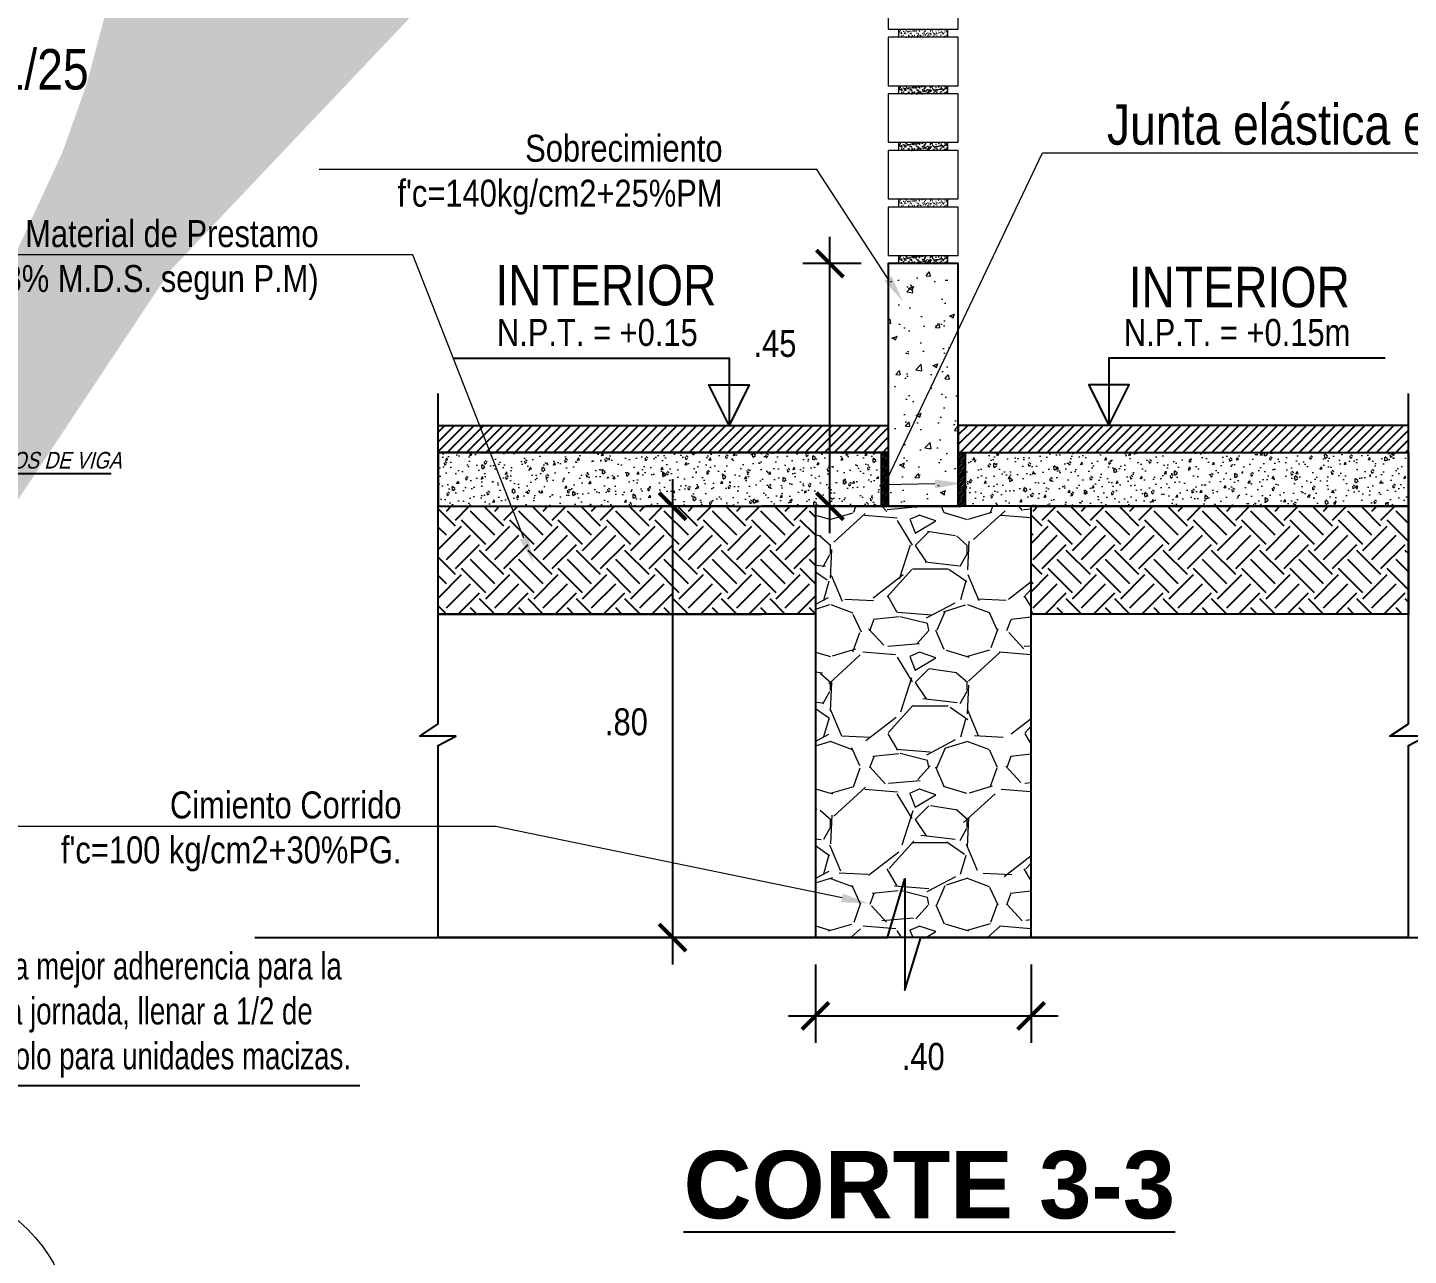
# Model space of a CAD drawing. Header units: millimetres. Extents: x -3570 to 5754, y -12788176 to 1214.
# Drawn here: x 3348.86 to 3353.98, y 1130 to 1134.55 of the extents above; entities that cross this region are included whole.
import ezdxf
from ezdxf import colors
from ezdxf.entities.mleader import LeaderData, LeaderLine
from ezdxf.math import Vec2, Vec3

# ---------------------------------------------------------------- set-up
doc = ezdxf.new("R2010")
doc.units = ezdxf.units.MM
doc.linetypes.add('DASHED2', pattern=[93.75, 62.5, -31.25])
for name, color, linetype in [('.0 Lapiz 01', 3, 'Continuous'), ('.D1 Corte', 1, 'Continuous'), ('.D1 cotas', 1, 'Continuous'), ('.D1 Texto', 7, 'Continuous'), ('.N1 Junta', 6, 'Continuous'), ('.N1 Otro detalle', 1, 'Continuous'), ('G_Acotación', 114, 'Continuous'), ('Tierra de chacr', 254, 'Continuous')]:
    doc.layers.add(name, color=color, linetype=linetype)
for name, color, linetype, lineweight in [('.N1 Cimiento Corrido', 253, 'Continuous', 25), ('CONCRETO', 152, 'Continuous', 20), ('CUADRO INTERIOR', 133, 'Continuous', 0), ('G_Texto', 122, 'Continuous', 20), ('INDICADORES', 101, 'DASHED2', 13), ('LADRILLO', 30, 'Continuous', 0), ('Texto', 7, 'Continuous', 5)]:
    doc.layers.add(name, color=color, linetype=linetype, lineweight=lineweight)
doc.styles.add('Anot 1.5mm', font='ARIALN.TTF', dxfattribs={"height": 0.0015})
doc.styles.add('Anot 2mm', font='ARIALN.TTF', dxfattribs={"height": 0.002})
doc.styles.add('Anot 3mm', font='ARIALN.TTF', dxfattribs={"height": 0.003})
doc.styles.add('Anot 5mm', font='arialbd.ttf', dxfattribs={"height": 0.005})
doc.styles.add('BQR DETALLES', font='swisscl.ttf')
doc.styles.add('Lenin_Narrow', font='ARIALN.TTF')
doc.styles.add('LETRAS', font='arial.ttf')
doc.styles.add('Titulo Detalles', font='swissb.ttf')
doc.dimstyles.new('Anot Alfredo', dxfattribs={"dimtxt": 0.002, "dimasz": 0.002, "dimexe": 0.002, "dimexo": 0.002, "dimgap": 0.002, "dimtad": 2, "dimtih": 1, "dimtoh": 1, "dimzin": 4, "dimdsep": 46, "dimtxsty": 'Anot 2mm', "dimblk": 'ARCHTICK', "dimcen": 0, "dimdle": 0.002, "dimclrd": 1, "dimclre": 1, "dimclrt": 7, "dimaunit": 1, "dimadec": 3, "dimazin": 0, "dimtfac": 1, "dimtix": 1, "dimtmove": 2, "dimatfit": 0, "dimldrblk": 'ARCHTICK', "dimfxl": 0.005, "dimtolj": 1, "dimtzin": 0, "dimlwd": -1, "dimlwe": -1, "dimarcsym": 0})
doc.dimstyles.new('INDICADORES', dxfattribs={"dimtxt": 0.08, "dimasz": 0.1, "dimexe": 0.25, "dimexo": 0.1, "dimgap": 0.05, "dimtad": 1, "dimzin": 4, "dimdsep": 46, "dimtxsty": 'LETRAS', "dimblk1": 'ARCHTICK', "dimblk2": 'ARCHTICK', "dimsah": 1, "dimcen": 0.02, "dimclrd": 8, "dimclre": 8, "dimclrt": 256, "dimadec": 0, "dimazin": 0, "dimtfac": 1, "dimtmove": 2, "dimatfit": 3, "dimfxl": 1, "dimtolj": 1, "dimtzin": 4, "dimarcsym": 0})
pattern_1 = [(94.99999999999984, (2204.33301973779, 1076.482042549025), (0.03481034677314444, 0.02920935161576394), [0.004733493423137091, -0.05206842765450801]), (40.00000000000002, (2204.33301973779, 1076.482042549025), (-0.0397609603952923, 0.02737642100318122), [0.003786794738509674, -0.04165488727661708]), (145.4514447, (2204.335920590818, 1076.484476653731), (-0.004950612338262945, 0.0565857711661488), [0.004022850402904549, -0.04425139115690164]), (91.18419999999978, (2204.324094176995, 1076.49096810982), (0.05501542940402183, 0.04024175405222917), [0.007100240134705636, -0.07810264148176199]), (141.63555761, (2204.328678787783, 1076.494321590598), (-0.001760863895851388, 0.08518468403403523), [0.006034278074221633, -0.06637714668299673]), (36.18415117000001, (2204.324094176995, 1076.49096810982), (-0.001760863891342418, 0.08518468403426104), [0.005680183925405539, -0.06248204657360296]), (66, (2204.330788347591, 1076.493199500019), (0.04460664784160184, 0.008670653997010617), [0.004733493423137077, -0.05206842765450789]), (11.00000000000003, (2204.330788347591, 1076.493199500019), (-0.02150321118279738, 0.04322044587901604), [0.003786794738509674, -0.04165474212360641]), (116.451445, (2204.334505568253, 1076.493922054508), (0.02310343643237335, 0.05189109998366227), [0.004022850402904549, -0.04425131487435671]), (82.50000000000001, (2204.33301973779, 1076.482042549025), (-0.01431365401413164, 0.01539898929308548), [0, -0.04114983615847166, 0, -0.04228587458002456, 0, -0.04181252523771085]), (52.49999999999999, (2204.33301973779, 1076.482042549025), (-0.005861512814703151, 0.02934194431276872), [0, -0.02410925983517826, 0, -0.04020313747384437, 0, -0.01593609452456155]), (12.5, (2204.323067737503, 1076.472090548738), (0.02482981010249647, 0.02281672928411943), [0, -0.01577831141045698, 0, -0.04922833160062576, 0, -0.06532220923929188]), (2.499999999999997, (2204.318604957106, 1076.46762776834), (0.02155886461571256, 0.03049373436086092), [0, -0.02051180483359407, 0, -0.03269266124246686, 0, -0.04638823554674351])]

# ---------------------------------------------------------------- blocks, each defined once
blk = doc.blocks.new('_ArchTick')
at = {"color": 0, "linetype": 'Continuous', "const_width": 0.15}
blk.add_lwpolyline([(-0.5, -0.5), (0.5, 0.5)], dxfattribs=at)
blk = doc.blocks.new('CORTE 3-3')
at = {"layer": '.D1 Texto', "insert": (221.1445647563301, 180.9073217135849), "char_height": 0.075, "width": 0.3887957025920873, "attachment_point": 1, "style": 'Anot 3mm'}
blk.add_mtext('ESC: 1/25', dxfattribs=at)
blk = doc.blocks.new('*D143')
at = {"layer": '.D1 cotas', "color": 1, "transparency": 16777216}
for p, q in [((2930.077524313018, 1726.437949617439), (2930.077524313018, 1725.53794961744)), ((2930.192508364229, 1726.387949617439), (2930.027524313018, 1726.387949617439)), ((2930.24250836423, 1725.58794961744), (2930.027524313018, 1725.58794961744))]:
    blk.add_line(p, q, dxfattribs=at)
at = {"layer": 'Defpoints', "color": 0, "lineweight": 15, "transparency": 16777216}
for p in [(2930.242508364229, 1726.387949617439, 6905.056200032297), (2930.077524313018, 1725.58794961744), (2930.29250836423, 1725.58794961744, 6905.056200032297)]:
    blk.add_point(p, dxfattribs=at)
at = {"layer": '.D1 cotas', "color": 1, "transparency": 16777216, "xscale": 0.05, "yscale": 0.05, "zscale": 0.05}
for p, rotation in [((2930.077524313018, 1726.387949617439), 90), ((2930.077524313018, 1725.58794961744), 270)]:
    blk.add_blockref('_ArchTick', p, dxfattribs=dict(at, rotation=rotation))
at = {"layer": '.D1 cotas', "color": 7, "transparency": 16777216, "insert": (2929.991763740031, 1725.987949617438), "char_height": 0.05, "attachment_point": 5, "style": 'Anot 2mm'}
blk.add_mtext('\\A1;.80', dxfattribs=at)
blk = doc.blocks.new('*D144')
at = {"layer": '.D1 cotas', "color": 1, "transparency": 16777216}
for p, q in [((2930.369287734104, 1726.337949617443), (2930.369287734104, 1726.887949617439)), ((2930.427508364223, 1726.837949617439), (2930.319287734103, 1726.837949617439)), ((2930.427508321269, 1726.387949617443), (2930.319287734103, 1726.387949617443))]:
    blk.add_line(p, q, dxfattribs=at)
at = {"layer": 'Defpoints', "color": 0, "lineweight": 15, "transparency": 16777216}
for p in [(2930.369287734104, 1726.837949617439), (2930.477508364223, 1726.837949617439, -6905.056200032297), (2930.477508321269, 1726.387949617443)]:
    blk.add_point(p, dxfattribs=at)
at = {"layer": '.D1 cotas', "color": 1, "transparency": 16777216, "xscale": 0.05, "yscale": 0.05, "zscale": 0.05}
for p, rotation in [((2930.369287734104, 1726.837949617439), 90), ((2930.369287734104, 1726.387949617443), 270)]:
    blk.add_blockref('_ArchTick', p, dxfattribs=dict(at, rotation=rotation))
at = {"layer": '.D1 cotas', "color": 7, "transparency": 16777216, "insert": (2930.267377775027, 1726.689689184406), "char_height": 0.05, "attachment_point": 5, "style": 'Anot 2mm'}
blk.add_mtext('\\A1;.45', dxfattribs=at)
blk = doc.blocks.new('*D145')
at = {"layer": '.D1 cotas', "color": 1, "linetype": 'ByBlock', "transparency": 16777216}
for p, q in [((2930.342508364229, 1725.537949617439), (2930.342508364229, 1725.392702959358)), ((2930.742508364228, 1725.537949617441), (2930.742508364228, 1725.392702959358)), ((2930.292508364229, 1725.442702959358), (2930.792508364228, 1725.442702959358))]:
    blk.add_line(p, q, dxfattribs=at)
at = {"layer": 'Defpoints', "color": 0, "linetype": 'ByBlock', "lineweight": 15, "transparency": 16777216}
for p in [(2930.342508364229, 1725.587949617439), (2930.742508364228, 1725.587949617441), (2930.742508364228, 1725.442702959358)]:
    blk.add_point(p, dxfattribs=at)
at = {"layer": '.D1 cotas', "color": 1, "linetype": 'ByBlock', "transparency": 16777216, "xscale": 0.05, "yscale": 0.05, "zscale": 0.05, "rotation": 180}
blk.add_blockref('_ArchTick', (2930.342508364229, 1725.442702959358), dxfattribs=at)
at = {"layer": '.D1 cotas', "color": 1, "linetype": 'ByBlock', "transparency": 16777216, "xscale": 0.05, "yscale": 0.05, "zscale": 0.05}
blk.add_blockref('_ArchTick', (2930.742508364228, 1725.442702959358), dxfattribs=at)
at = {"layer": '.D1 cotas', "color": 7, "linetype": 'ByBlock', "transparency": 16777216, "insert": (2930.542508364229, 1725.367174309972), "char_height": 0.05, "attachment_point": 5, "style": 'Anot 2mm'}
blk.add_mtext('\\A1;.40', dxfattribs=at)
blk = doc.blocks.new('ESPECIFICACIONES LADRILLO MORTERO')
at = {"layer": 'LADRILLO', "linetype": 'ByBlock', "true_color": 0x636466}
h = blk.add_hatch(dxfattribs=at)
h.set_pattern_fill('AR-SAND', color=251, scale=0.0005, style=0)
h.set_pattern_definition([(37.50000000000001, (14.46320308365648, 26.02035861448769), (-0.0008000156479920228, 0.02447066186646712), [0, -0.019304, 0, -0.02159, 0, -0.0206375]), (7.499999999999999, (14.46320308365648, 26.02035861448769), (0.02247616415690013, 0.03584125502841772), [0, -0.010414, 0, -0.017399, 0, -0.006667500000000001]), (327.5, (14.44758208365648, 26.02035861448769), (0.0395496185120729, 7.185923392728811e-05), [0, -0.00635, 0, -0.02286, 0, -0.029845]), (317.5, (14.44758208365648, 26.02035861448769), (0.03817782262361486, 0.01114646616286082), [0, -0.003175, 0, -0.014986, 0, -0.017145])])
edge = h.paths.add_edge_path()
edge.add_line((2235.214902775086, 881.0325145592275), (2235.214902775086, 881.0700145607176))
edge.add_line((2235.214902775086, 881.0700145607176), (2234.911793883614, 880.8950145599725))
edge.add_line((2234.911793883614, 880.8950145599725), (2234.311793883986, 880.8950145599725))
edge.add_line((2234.311793883986, 880.8950145599725), (2234.311793883986, 881.1200145596))
edge.add_line((2234.311793883986, 881.1200145596), (2234.593043881226, 881.1200145596))
edge.add_line((2234.593043881226, 881.1200145596), (2234.896152774993, 881.2950145603451))
edge.add_line((2234.896152774993, 881.2950145603451), (2234.896152774993, 881.3325145599725))
edge.add_line((2234.896152774993, 881.3325145599725), (2234.593043883521, 881.1575145592275))
edge.add_line((2234.593043883521, 881.1575145592275), (2233.993043883893, 881.1575145592275))
edge.add_line((2233.993043883893, 881.1575145592275), (2233.993043883893, 881.2700145590412))
edge.add_line((2233.993043883893, 881.2700145590412), (2233.955543884266, 881.2700145590412))
edge.add_line((2233.955543884266, 881.2700145590412), (2233.955543884266, 881.1575145592275))
edge.add_line((2233.955543884266, 881.1575145592275), (2233.355543883707, 881.1575145592275))
edge.add_line((2233.355543883707, 881.1575145592275), (2233.355543883707, 881.2700145590412))
edge.add_line((2233.355543883707, 881.2700145590412), (2233.31804388408, 881.2700145590412))
edge.add_line((2233.31804388408, 881.2700145590412), (2233.31804388408, 881.1575145592275))
edge.add_line((2233.31804388408, 881.1575145592275), (2232.945772226778, 881.1575145592275))
edge.add_ellipse((2234.400595603235, 881.0915068519595), major_axis=(-1.460002472999116, 0.01105810880575251), ratio=0.4666471646044899, start_angle=-4.629163609823189, end_angle=-1.467924369040724)
edge.add_line((2232.941204461039, 881.1200145596), (2232.999293884918, 881.1200145596))
edge.add_line((2232.999293884918, 881.1200145596), (2232.999293884918, 880.9085392642011))
edge.add_ellipse((2234.400595603235, 881.0915068519595), major_axis=(-1.460002472999116, 0.01105810880575251), ratio=0.4666471646044899, start_angle=16.5060193935029, end_angle=21.0141170650134)
edge.add_line((2233.035844378696, 880.8575145603451), (2233.31804388408, 880.8575145603451))
edge.add_line((2233.31804388408, 880.8575145603451), (2233.31804388408, 880.6407488166165))
edge.add_ellipse((2234.400595603235, 881.0915068519595), major_axis=(-1.460002472999116, 0.01105810880575251), ratio=0.4666471646044899, start_angle=42.34589734572589, end_angle=47.7023847782262)
edge.add_line((2233.414223801421, 880.5950145592275), (2233.636793883241, 880.5950145592275))
edge.add_line((2233.636793883241, 880.5950145592275), (2233.636793883241, 880.5153648021953))
edge.add_ellipse((2234.400595603235, 881.0915068519595), major_axis=(-1.460002472999116, 0.01105810880575251), ratio=0.4666471646044899, start_angle=58.65887400022239, end_angle=60.3702117482455)
edge.add_line((2233.674293882869, 880.5047568287954), (2233.674293882869, 880.5950145592275))
edge.add_line((2233.674293882869, 880.5950145592275), (2234.274293883428, 880.5950145592275))
edge.add_line((2234.274293883428, 880.5950145592275), (2234.274293883428, 880.4134685033785))
edge.add_ellipse((2234.400595603235, 881.0915068519595), major_axis=(-1.460002472999116, 0.01105810880575251), ratio=0.4666471646044899, start_angle=85.23979702110779, end_angle=86.71547418468974)
edge.add_line((2234.311793883055, 880.4119535684039), (2234.311793883055, 880.5950145592275))
edge.add_line((2234.311793883055, 880.5950145592275), (2234.911793883614, 880.5950145592275))
edge.add_line((2234.911793883614, 880.5950145592275), (2234.911793883614, 880.4502662281479))
edge.add_ellipse((2234.400595603235, 881.0915068519595), major_axis=(-1.460002472999116, 0.01105810880575251), ratio=0.4666471646044899, start_angle=110.6979573978781, end_angle=112.2773696071732)
edge.add_line((2234.949293883241, 880.4568618181332), (2234.949293883241, 880.5950145592275))
edge.add_line((2234.949293883241, 880.5950145592275), (2235.230543884638, 880.5950145592275))
edge.add_line((2235.230543884638, 880.5950145592275), (2235.533652775179, 880.7700145581099))
edge.add_line((2235.533652775179, 880.7700145581099), (2235.533652775179, 880.8075145596))
edge.add_line((2235.533652775179, 880.8075145596), (2235.230543883707, 880.632514558855))
edge.add_line((2235.230543883707, 880.632514558855), (2234.63054388408, 880.632514558855))
edge.add_line((2234.63054388408, 880.632514558855), (2234.63054388408, 880.8575145603451))
edge.add_line((2234.63054388408, 880.8575145603451), (2234.911793884545, 880.8575145603451))
edge.add_line((2234.911793884545, 880.8575145603451), (2235.214902775086, 881.0325145592275))
h.paths.add_polyline_path([(2233.6742938838, 880.8950145599725), (2233.6742938838, 881.1200145596), (2234.274293884359, 881.1200145596), (2234.274293884359, 880.8950145599725)], flags=16)
h.paths.add_polyline_path([(2234.593043883521, 880.8575145603451), (2234.593043883521, 880.632514558855), (2233.993043883893, 880.632514558855), (2233.993043883893, 880.8575145603451)], flags=16)
h.paths.add_polyline_path([(2233.955543883334, 880.8575145603451), (2233.955543883334, 880.632514558855), (2233.355543883707, 880.632514558855), (2233.355543883707, 880.8575145603451)], flags=16)
h.paths.add_polyline_path([(2233.636793884173, 880.8950145599725), (2233.036793884545, 880.8950145599725), (2233.036793884545, 881.1200145596), (2233.636793884173, 881.1200145596)], flags=16)
at = {"layer": 'CUADRO INTERIOR'}
blk.add_ellipse((2234.400595603235, 881.0915068519595), major_axis=(-1.460002472999116, 0.01105810880575251), ratio=0.4666471646044899, start_param=-1.570796326794897, end_param=4.71238898038469, dxfattribs=at)
at = {"layer": 'LADRILLO', "color": 30, "linetype": 'ByBlock', "true_color": 0xf26722}
for points in [[(2233.322819074896, 881.5575145596), (2233.62115277462, 881.5575145596), (2233.31804388408, 881.382514558855)], [(2233.355543883707, 881.382514558855), (2233.658652775179, 881.5575145596), (2234.258652774807, 881.5575145596), (2233.955543884266, 881.382514558855)], [(2233.993043883893, 881.382514558855), (2234.296152775365, 881.5575145596), (2234.896152774993, 881.5575145596), (2234.593043883521, 881.382514558855)], [(2234.593043883521, 881.1575145592275), (2234.896152774993, 881.3325145599725), (2234.896152774993, 881.5575145596), (2234.593043883521, 881.382514558855)], [(2233.072620929685, 881.382514558855), (2233.31804388408, 881.382514558855), (2233.31804388408, 881.1575145592275), (2232.945772226778, 881.1575145592275)], [(2234.593043884452, 881.1200145614627), (2234.896152774993, 881.2950145603451), (2234.896152774993, 881.3325145599725)], [(2235.214902775086, 881.2950145603451), (2234.896152774993, 881.2950145603451)], [(2234.911793883614, 881.1200145614627), (2235.214902775086, 881.2950145603451), (2235.214902775086, 881.0700145607176), (2234.911793883614, 880.8950145599725)], [(2232.941204461039, 881.1200145596), (2232.999293884918, 881.1200145596), (2232.999293884918, 880.9085392642011)], [(2234.911793884545, 880.8575145603451), (2235.214902775086, 881.0325145592275), (2235.214902775086, 881.070014558855)], [(2235.533652775179, 881.0325145592275), (2235.214902775086, 881.0325145592275)], [(2235.230543883707, 880.8575145603451), (2235.533652775179, 881.0325145592275), (2235.533652775179, 880.8075145596), (2235.230543883707, 880.632514558855)], [(2233.035844378696, 880.8575145603451), (2233.31804388408, 880.8575145603451), (2233.31804388408, 880.6407488166165)], [(2235.230543884638, 880.5950145592275), (2235.533652775179, 880.7700145581099), (2235.533652775179, 880.8075145577374)], [(2235.696525784376, 880.7700145581099), (2235.533652775179, 880.7700145581099)], [(2233.414223801421, 880.5950145592275), (2233.636793883241, 880.5950145592275), (2233.636793883241, 880.5153648021953)], [(2233.674293882869, 880.5047568287954), (2233.674293882869, 880.5950145592275), (2234.274293883428, 880.5950145592275), (2234.274293883428, 880.4134685033785)], [(2234.311793883055, 880.4119535684039), (2234.311793883055, 880.5950145592275), (2234.911793883614, 880.5950145592275), (2234.911793883614, 880.4502662281479)], [(2234.949293883241, 880.4568618181332), (2234.949293883241, 880.5950145592275), (2235.413977018724, 880.5950145592275)]]:
    blk.add_lwpolyline(points, dxfattribs=at)
for points in [[(2233.355543883707, 881.382514558855), (2233.955543884266, 881.382514558855), (2233.955543884266, 881.1575145592275), (2233.355543883707, 881.1575145592275)], [(2233.993043883893, 881.382514558855), (2234.593043883521, 881.382514558855), (2234.593043883521, 881.1575145592275), (2233.993043883893, 881.1575145592275)], [(2233.036793884545, 881.1200145596), (2233.636793884173, 881.1200145596), (2233.636793884173, 880.8950145599725), (2233.036793884545, 880.8950145599725)], [(2233.6742938838, 881.1200145596), (2234.274293884359, 881.1200145596), (2234.274293884359, 880.8950145599725), (2233.6742938838, 880.8950145599725)], [(2234.311793883986, 881.1200145596), (2234.911793884545, 881.1200145596), (2234.911793884545, 880.8950145599725), (2234.311793883986, 880.8950145599725)], [(2233.355543883707, 880.8575145603451), (2233.955543883334, 880.8575145603451), (2233.955543883334, 880.632514558855), (2233.355543883707, 880.632514558855)], [(2233.993043883893, 880.8575145603451), (2234.593043883521, 880.8575145603451), (2234.593043883521, 880.632514558855), (2233.993043883893, 880.632514558855)], [(2234.63054388408, 880.8575145603451), (2235.230543883707, 880.8575145603451), (2235.230543883707, 880.632514558855), (2234.63054388408, 880.632514558855)]]:
    blk.add_lwpolyline(points, close=True, dxfattribs=at)
at = {"layer": 'G_Texto', "insert": (2234.352861470553, 879.3928076178623), "char_height": 0.15, "attachment_point": 7, "style": 'Titulo Detalles'}
blk.add_mtext('\\pxqd;{\\LESPECIFICACIÓN\\P\\H0.066667x;\\P\\H15x;LADRILLO - MORTERO}\\P{\\H0.066667x;\\P\\H7.5x;ESCALA 1/20}', dxfattribs=at)
at = {"layer": 'Texto', "char_height": 0.1, "attachment_point": 7, "style": 'BQR DETALLES'}
for s, insert in [('Antes de empezar la segunda jornada\\Plimpiar y humedecer (verificar % de\\Pabsorción de las unidades de ladrillo)', (2232.054083445293, 881.9395856008413)), ('Para una mejor adherencia para la\\Psegunda jornada, llenar a 1/2 de\\Paltura, solo para unidades macizas.', (2235.307162679139, 881.9395856003943)), ('\\pxql;Mortero: c:a: 1:5\\PJuntas =1.5 cm.\\Pcomo máximo.', (2232.062190487396, 880.5873194657))]:
    blk.add_mtext(s, dxfattribs=dict(at, insert=insert))
at = {"layer": 'INDICADORES'}
for points in [[(2234.341120518745, 881.5321976450565), (2233.835610206473, 881.9095856008413), (2232.054083445293, 881.9095856008413)], [(2234.796989009414, 881.5321976450565), (2235.302499321686, 881.9095856008413), (2236.952499321639, 881.9095856008413)], [(2233.615808599323, 880.9347074214849), (2232.873301690244, 880.5573194657001), (2232.029284408679, 880.5573194657001)]]:
    blk.add_leader(points, dimstyle='INDICADORES', dxfattribs=at)
blk = doc.blocks.new('ERTYU')
at = {"layer": '.0 Lapiz 01'}
h = blk.add_hatch(dxfattribs=at)
h.set_pattern_fill('ANSI31', color=256, scale=0.003999999999996642, style=0)
h.set_pattern_definition([(45, (2664.247468971197, 1722.92129428553), (-0.008980256121061615, 0.008980256121061615), [])])
h.paths.add_polyline_path([(2930.477508364228, 1726.537949617951), (2930.477508364228, 1726.487949617951), (2930.164205078217, 1726.487949617954), (2929.642508364228, 1726.487949617954), (2929.642508364228, 1726.537949617954)])
h = blk.add_hatch(dxfattribs=at)
h.set_pattern_fill('ANSI31', color=256, scale=0.003999999999996642, style=0)
h.set_pattern_definition([(45, (2664.247468971196, 1722.921294285528), (-0.008980256121061615, 0.008980256121061615), [])])
h.paths.add_polyline_path([(2930.607508364226, 1726.537949617949), (2930.607508364226, 1726.487949617949), (2931.190811650233, 1726.487949617952), (2931.442508364229, 1726.487949617952), (2931.442508364229, 1726.537949617952)])
at = {"layer": '.N1 Junta'}
h = blk.add_hatch(dxfattribs=at)
h.set_pattern_fill('ANSI31', color=256, scale=0.001)
h.set_pattern_definition([(45, (2684.385736840817, 1724.019878104305), (-0.002245064030267288, 0.002245064030267288), [])])
h.paths.add_polyline_path([(2930.477508288029, 1726.487949617442), (2930.464808288029, 1726.487949617442), (2930.464808288024, 1726.387949617442), (2930.477508288024, 1726.387949617442)])
h = blk.add_hatch(dxfattribs=at)
h.set_pattern_fill('ANSI31', color=256, scale=0.001)
h.set_pattern_definition([(45, (2684.528436917021, 1724.019878104305), (-0.002245064030267288, 0.002245064030267288), [])])
h.paths.add_polyline_path([(2930.620208363998, 1726.487949617694), (2930.607508363998, 1726.487949617694), (2930.607508364229, 1726.387949617442), (2930.620208364228, 1726.387949617442)])
at = {"layer": 'CONCRETO', "ltscale": 0.05}
h = blk.add_hatch(dxfattribs=at)
h.set_pattern_fill('AR-SAND', color=256, scale=0.0001499999999998741, style=0)
h.set_pattern_definition([(37.50000000000001, (2602.149884177645, 1351.365615345679), (-0.0002400046943973985, 0.007341198559933936), [0, -0.005791199999995137, 0, -0.006476999999994562, 0, -0.006191249999994802]), (7.499999999999999, (2602.149884177645, 1351.365615345679), (0.006742849247064339, 0.01075237650851627), [0, -0.003124199999997377, 0, -0.005219699999995618, 0, -0.002000249999998321]), (327.5, (2602.145197877644, 1351.365615345679), (0.01186488555361194, 2.15577701781819e-05), [0, -0.001904999999998401, 0, -0.006857999999994242, 0, -0.008953499999992483]), (317.5, (2602.145197877644, 1351.365615345679), (0.01145334678707488, 0.003343939848855393), [0, -0.0009524999999992003, 0, -0.004495799999996225, 0, -0.005143499999995682])])
h.paths.add_polyline_path([(2930.587508363663, 1727.257949617438), (2930.587508363663, 1727.272949617437), (2930.49750836478, 1727.272949617437), (2930.49750836478, 1727.257949617438)])
h = blk.add_hatch(dxfattribs=at)
h.set_pattern_fill('AR-SAND', color=256, scale=0.0001499999999998741, style=0)
h.set_pattern_definition([(37.50000000000001, (2602.149884177645, 1351.260615345679), (-0.0002400046943973985, 0.007341198559933936), [0, -0.005791199999995137, 0, -0.006476999999994562, 0, -0.006191249999994802]), (7.499999999999999, (2602.149884177645, 1351.260615345679), (0.006742849247064339, 0.01075237650851627), [0, -0.003124199999997377, 0, -0.005219699999995618, 0, -0.002000249999998321]), (327.5, (2602.145197877644, 1351.260615345679), (0.01186488555361194, 2.15577701781819e-05), [0, -0.001904999999998401, 0, -0.006857999999994242, 0, -0.008953499999992483]), (317.5, (2602.145197877644, 1351.260615345679), (0.01145334678707488, 0.003343939848855393), [0, -0.0009524999999992003, 0, -0.004495799999996225, 0, -0.005143499999995682])])
h.paths.add_polyline_path([(2930.587508363663, 1727.152949617438), (2930.587508363663, 1727.167949617437), (2930.49750836478, 1727.167949617437), (2930.49750836478, 1727.152949617438)])
h = blk.add_hatch(dxfattribs=at)
h.set_pattern_fill('AR-SAND', color=256, scale=0.0001499999999998741, style=0)
h.set_pattern_definition([(37.50000000000001, (2602.149884177645, 1351.15561534568), (-0.0002400046943973985, 0.007341198559933936), [0, -0.005791199999995137, 0, -0.006476999999994562, 0, -0.006191249999994802]), (7.499999999999999, (2602.149884177645, 1351.15561534568), (0.006742849247064339, 0.01075237650851627), [0, -0.003124199999997377, 0, -0.005219699999995618, 0, -0.002000249999998321]), (327.5, (2602.145197877644, 1351.15561534568), (0.01186488555361194, 2.15577701781819e-05), [0, -0.001904999999998401, 0, -0.006857999999994242, 0, -0.008953499999992483]), (317.5, (2602.145197877644, 1351.15561534568), (0.01145334678707488, 0.003343939848855393), [0, -0.0009524999999992003, 0, -0.004495799999996225, 0, -0.005143499999995682])])
h.paths.add_polyline_path([(2930.587508363663, 1727.047949617438), (2930.587508363663, 1727.062949617438), (2930.49750836478, 1727.062949617438), (2930.49750836478, 1727.047949617438)])
h = blk.add_hatch(dxfattribs=at)
h.set_pattern_fill('AR-SAND', color=256, scale=0.0001499999999998741, style=0)
h.set_pattern_definition([(37.50000000000001, (2602.149884177645, 1351.050615345679), (-0.0002400046943973985, 0.007341198559933936), [0, -0.005791199999995137, 0, -0.006476999999994562, 0, -0.006191249999994802]), (7.499999999999999, (2602.149884177645, 1351.050615345679), (0.006742849247064339, 0.01075237650851627), [0, -0.003124199999997377, 0, -0.005219699999995618, 0, -0.002000249999998321]), (327.5, (2602.145197877644, 1351.050615345679), (0.01186488555361194, 2.15577701781819e-05), [0, -0.001904999999998401, 0, -0.006857999999994242, 0, -0.008953499999992483]), (317.5, (2602.145197877644, 1351.050615345679), (0.01145334678707488, 0.003343939848855393), [0, -0.0009524999999992003, 0, -0.004495799999996225, 0, -0.005143499999995682])])
h.paths.add_polyline_path([(2930.587508363663, 1726.942949617438), (2930.587508363663, 1726.957949617438), (2930.49750836478, 1726.957949617438), (2930.49750836478, 1726.942949617438)])
at = {"layer": 'CONCRETO'}
h = blk.add_hatch(dxfattribs=at)
h.set_pattern_fill('AR-CONC', color=256, scale=0.0005)
h.set_pattern_definition([(49.99999999999999, (2703.187830209707, 1522.840206462377), (0.09109233449800201, -0.007969542769451544), [0.009525, -0.104775]), (355, (2703.187830209707, 1522.840206462377), (-0.01762171071248467, 0.09552842261951758), [0.00762, -0.08382029208500001]), (100.4514447, (2703.195421213207, 1522.839542335627), (0.07347062354517664, 0.08755887595609756), [0.008095004399999998, -0.08904512229999997]), (46.18420000000001, (2703.187830209707, 1522.865606462377), (0.135539520446065, -0.02102116396636357), [0.0142875, -0.1571625]), (96.63555760999992, (2703.199125159706, 1522.863854712377), (0.1187020670257515, 0.1237130622988608), [0.01214251157, -0.13356780408]), (351.1841511700001, (2703.187830209707, 1522.865606462377), (0.1187020670324885, 0.1237130622927663), [0.011429983535, -0.12572986596]), (21, (2703.200530209707, 1522.859256462377), (0.07580719563456624, -0.05113259909354381), [0.009525, -0.104775]), (326.0000000000001, (2703.200530209707, 1522.859256462377), (0.03090101417382354, 0.09209398306115964), [0.00762, -0.08381999999999999]), (71.45144499999999, (2703.206847476006, 1522.854995412427), (0.1067082096393581, 0.04096138444295262), [0.008095004400000001, -0.0890449688]), (37.50000000000001, (2703.187830209707, 1522.840206462377), (0.001544301625295908, 0.04227751943657655), [0, -0.082804, 0, -0.08509, 0, -0.0841375]), (7.499999999999999, (2703.187830209707, 1522.840206462377), (0.03340983125515287, 0.05009028740905976), [0, -0.04851399999999999, 0, -0.080899, 0, -0.03206750000000001]), (327.5, (2703.159509209707, 1522.840206462377), (0.06779529758343569, -0.002864371996336722), [0, -0.03175, 0, -0.09906000000000001, 0, -0.131445]), (317.5, (2703.146809209707, 1522.840206462377), (0.07406459069300902, 0.01271324551666651), [0, -0.041275, 0, -0.065786, 0, -0.093345])])
h.paths.add_polyline_path([(2930.477508364225, 1726.837949617438), (2930.607508364227, 1726.837949617438), (2930.607508364231, 1726.387949617442), (2930.477508364229, 1726.387949617442)])
at = {"layer": 'CONCRETO', "ltscale": 0.05}
h = blk.add_hatch(dxfattribs=at)
h.set_pattern_fill('AR-SAND', color=256, scale=0.0001499999999998741, style=0)
h.set_pattern_definition([(37.50000000000001, (2602.149884177645, 1350.945615345679), (-0.0002400046943973985, 0.007341198559933936), [0, -0.005791199999995137, 0, -0.006476999999994562, 0, -0.006191249999994802]), (7.499999999999999, (2602.149884177645, 1350.945615345679), (0.006742849247064339, 0.01075237650851627), [0, -0.003124199999997377, 0, -0.005219699999995618, 0, -0.002000249999998321]), (327.5, (2602.145197877644, 1350.945615345679), (0.01186488555361194, 2.15577701781819e-05), [0, -0.001904999999998401, 0, -0.006857999999994242, 0, -0.008953499999992483]), (317.5, (2602.145197877644, 1350.945615345679), (0.01145334678707488, 0.003343939848855393), [0, -0.0009524999999992003, 0, -0.004495799999996225, 0, -0.005143499999995682])])
h.paths.add_polyline_path([(2930.587508363663, 1726.837949617438), (2930.587508363663, 1726.852949617438), (2930.49750836478, 1726.852949617438), (2930.49750836478, 1726.837949617438)])
at = {"layer": 'CONCRETO'}
h = blk.add_hatch(dxfattribs=at)
h.set_pattern_fill('AR-CONC', color=256, scale=0.0002484773450465666, angle=45)
h.set_pattern_definition(pattern_1)
h.paths.add_polyline_path([(2929.642508364228, 1726.48794961757), (2930.464808288023, 1726.487949617313), (2930.464808288023, 1726.387949617186), (2929.642508364228, 1726.387949617442)])
h = blk.add_hatch(dxfattribs=at)
h.set_pattern_fill('AR-CONC', color=256, scale=0.0002484773450465666, angle=45)
h.set_pattern_definition(pattern_1)
h.paths.add_polyline_path([(2931.442508364314, 1726.487949617313), (2930.620208364271, 1726.487949617569), (2930.620208364187, 1726.387949617698), (2931.44250836423, 1726.387949617442)])
h = blk.add_hatch(dxfattribs=at)
h.set_pattern_fill('GRAVEL', color=256, scale=0.01)
h.set_pattern_definition([(228.0127875, (2705.81418219317, 1522.719949493308), (-2.032000000159581, -2.285999999858178), [0.034172144, -3.3830483639565]), (184.969741, (2705.79132219317, 1522.694549493309), (3.04799999879405, 0.2540000144697924), [0.05864047199999962, -5.805404889352352]), (132.5104471, (2705.732902193171, 1522.689469493308), (2.540000001072749, -2.793999999024596), [0.04134815200000001, -4.093472279409999]), (267.273689, (2705.63384219317, 1522.625969493309), (0.2540000005319725, 5.079999999973313), [0.05340045199999963, -5.286643742573752]), (292.83365418, (2705.631302193171, 1522.572629493308), (-1.270000000106341, 3.047999999955546), [0.05236336999999963, -5.183980774534352]), (357.2736889999999, (2705.651622193171, 1522.524369493309), (-5.079999999973313, 0.2540000005319728), [0.05340045199999963, -5.286643742573752]), (37.69424047, (2705.704962193171, 1522.521829493308), (-3.30199999985359, -2.540000000190041), [0.07061936599999999, -6.991311531424701]), (72.25532837, (2705.760842193171, 1522.565009493308), (1.778000000477929, 5.587999999847885), [0.066671952, -6.6005256601905]), (121.42956562, (2705.781162193171, 1522.628509493308), (-2.032000000288312, 3.301999999822602), [0.0535813, -5.304554569871201]), (175.2363583, (2705.753222193171, 1522.674229493308), (2.793999999959953, -0.2540000004389256), [0.06117132799999963, -2.997393694999976]), (222.3974378, (2705.692262193171, 1522.679309493308), (-3.047999999902466, -2.794000000106399), [0.07910779200000001, -7.8316772512177]), (138.81407483, (2705.885302193171, 1522.623429493308), (-1.777999999893351, 1.524000000123918), [0.027000454, -2.6730565824344]), (171.4692344, (2705.86498219317, 1522.641209493308), (3.302000000088966, -0.5079999994237343), [0.051368198, -5.085463899704]), (225, (2705.81418219317, 1522.648829493309), (-3.552713678800501e-17, -0.2540000000000239), [0.035920934, -0.3232893108428]), (203.19859051, (2705.796402193171, 1522.679309493308), (1.270000000034609, 0.5079999999109334), [0.01934413199999981, -1.915062236889388]), (291.80140949, (2705.778622193171, 1522.671689493309), (-0.2540000000531496, 0.7619999999822872), [0.027356562, -1.340475299]), (30.96375653, (2705.788782193171, 1522.646289493308), (0.7620000000186383, 0.5079999999721125), [0.04443196599999963, -1.436629815290988]), (161.56505118, (2705.826882193171, 1522.669149493308), (0.5080000000132583, -0.2539999999733754), [0.032128714, -0.7710898116828]), (16.389540334, (2705.631302193171, 1522.671689493309), (2.540000000000015, 0.7620000000000243), [0.04500880000000001, -4.455882667253901]), (70.34617594, (2705.674482193171, 1522.684389493309), (-1.016000000092931, -2.793999999967041), [0.037759894, -3.73822156782]), (293.19859051, (2705.826882193171, 1522.719949493308), (-0.5079999999113263, 1.270000000035528), [0.03868800999999963, -1.895718358889388]), (343.6104596700001, (2705.842122193171, 1522.684389493309), (-2.540000000053229, 0.761999999822286), [0.04500879999999963, -4.455882667253952]), (339.44395478, (2705.631302193171, 1522.514209493308), (-1.269999999999986, 0.508000000000021), [0.04340351999999962, -2.126773431310577]), (294.7751406, (2705.671942193171, 1522.498969493308), (-1.270000001511693, 2.793999999312726), [0.036367212, -3.600359338072]), (66.80140949, (2705.829422193171, 1522.465949493308), (0.5079999999202298, 1.27000000003193), [0.03868801, -1.8957183588894]), (17.35402464, (2705.844662193171, 1522.501509493309), (-3.301999999934302, -1.016000000213246), [0.04257827400000001, -4.21523759802]), (69.44395478, (2705.704962193171, 1522.465949493308), (-0.508000000008846, -1.269999999996463), [0.02170176, -2.148475191310601]), (101.309932474, (2705.81418219317, 1522.465949493308), (-0.25400000000004, 1.016000000000037), [0.01295146, -1.2821994964526]), (165.963756532, (2705.811642193171, 1522.478649493309), (0.7619999999999513, -0.2539999999999865), [0.05236337000000001, -0.9949054589069001]), (186.00900596, (2705.760842193171, 1522.491349493308), (2.539999999986537, 0.2540000001329353), [0.04852669999999962, -4.804136486333652]), (303.69006753, (2705.788782193171, 1522.623429493308), (-0.2540000000352969, 0.5079999999823702), [0.036632388, -0.879177635968]), (353.15722659, (2705.80910219317, 1522.592949493309), (4.318000000026569, -0.5079999997739394), [0.063955676, -6.331600906503099]), (60.9453959, (2705.872602193171, 1522.585329493309), (-1.016000000027969, -1.777999999984025), [0.026150824, -2.588939231811]), (90, (2705.885302193171, 1522.608189493309), (-0.254, 0.254), [0.01524, -0.23876]), (120.25643716, (2705.755762193171, 1522.498969493308), (1.015999999875717, -1.77800000007098), [0.035286696, -3.49339407732]), (48.01278749999999, (2705.737982193171, 1522.529449493309), (2.032000000167534, 2.285999999851021), [0.068344288, -3.3488762199565]), (0, (2705.783702193171, 1522.580249493309), (0.254, 0.254), [0.06604, -0.18796]), (325.3048465, (2705.849742193171, 1522.580249493309), (2.540000000962153, -1.777999998625458), [0.040160956, -3.975931672414]), (254.0546040999999, (2705.88276219317, 1522.557389493309), (-0.2539999999822557, -1.016000000004475), [0.03698290799999999, -1.8121650038772]), (207.64597536, (2705.872602193171, 1522.521829493308), (-4.826000000177335, -2.539999999663075), [0.06021450999999962, -5.961246442293752]), (175.42607874, (2705.819262193171, 1522.493889493308), (-3.301999999999883, 0.2539999999999478), [0.063702946, -6.306584645624])])
h.paths.add_polyline_path([(2930.342508364226, 1726.387949617442), (2930.742508364227, 1726.387949617442), (2930.742508364229, 1725.58794961744), (2930.342508364228, 1725.58794961744)])
at = {"layer": 'Tierra de chacr'}
h = blk.add_hatch(dxfattribs=at)
h.set_pattern_fill('EARTH', color=256, scale=0.01, angle=45)
h.set_pattern_definition([(45, (2791.467208059727, 1683.864998558084), (0, 0.08980256121069154), [0.0635, -0.0635]), (45, (2791.4503700795, 1683.881836538311), (0, 0.08980256121069154), [0.0635, -0.0635]), (45, (2791.433532099273, 1683.898674518538), (0, 0.08980256121069154), [0.0635, -0.0635]), (135, (2791.433532099273, 1683.909899838689), (-0.08980256121069154, 0), [0.0635, -0.0635]), (135, (2791.4503700795, 1683.926737818916), (-0.08980256121069154, 0), [0.0635, -0.0635]), (135, (2791.467208059727, 1683.943575799143), (-0.08980256121069154, 0), [0.0635, -0.0635])])
h.paths.add_polyline_path([(2929.642508364228, 1726.387949617442), (2930.342508364227, 1726.387949617439), (2930.342508364227, 1726.187949617442), (2929.642508364228, 1726.187949617442)])
h = blk.add_hatch(dxfattribs=at)
h.set_pattern_fill('EARTH', color=256, scale=0.01, angle=45)
h.set_pattern_definition([(45, (2791.837208059723, 1683.864998558084), (0, 0.08980256121069154), [0.0635, -0.0635]), (45, (2791.820370079497, 1683.881836538311), (0, 0.08980256121069154), [0.0635, -0.0635]), (45, (2791.803532099269, 1683.898674518538), (0, 0.08980256121069154), [0.0635, -0.0635]), (135, (2791.803532099269, 1683.909899838689), (-0.08980256121069154, 0), [0.0635, -0.0635]), (135, (2791.820370079497, 1683.926737818916), (-0.08980256121069154, 0), [0.0635, -0.0635]), (135, (2791.837208059723, 1683.943575799143), (-0.08980256121069154, 0), [0.0635, -0.0635])])
h.paths.add_polyline_path([(2931.44250836423, 1726.387949617442), (2930.742508364227, 1726.38794961693), (2930.742508364227, 1726.18794961693), (2931.44250836423, 1726.187949617442)])
at = {"layer": '.D1 Corte'}
for points in [[(2929.64250836423, 1725.587949617438), (2929.642508364228, 1725.944218142357), (2929.675439552568, 1725.961877497846), (2929.608374069495, 1725.961877497846), (2929.642508364228, 1725.984277443441), (2929.642508364228, 1726.597093268461)], [(2931.442508364232, 1725.587949617438), (2931.44250836423, 1725.944218142357), (2931.47543955257, 1725.961877497846), (2931.408374069497, 1725.961877497846), (2931.44250836423, 1725.984277443441), (2931.44250836423, 1726.597093268461)]]:
    blk.add_lwpolyline(points, dxfattribs=at)
at = {"layer": '.N1 Cimiento Corrido'}
for p, q in [((2929.642508364228, 1726.537949617949), (2930.477508364228, 1726.537949617953)), ((2929.642490066529, 1726.487949617465), (2930.477526661927, 1726.487949617418)), ((2929.642508364228, 1726.387949617441), (2930.612508364224, 1726.387949617438)), ((2930.742508364228, 1726.387949617442), (2930.242508364228, 1726.387949617438)), ((2930.342508364226, 1726.387949617442), (2930.342508364229, 1725.587949617439)), ((2930.742508364228, 1725.58794961744), (2930.742508364228, 1726.387949617442)), ((2929.642508364228, 1726.187949617438), (2930.242508364228, 1726.187949617438)), ((2930.342508364227, 1726.187949617442), (2929.642508364228, 1726.187949617442)), ((2931.442508364229, 1725.587949617443), (2929.642508364229, 1725.587949617438))]:
    blk.add_line(p, q, dxfattribs=at)
for points in [[(2930.477508364229, 1726.387949617442), (2930.607508364228, 1726.387949617442), (2930.607508364221, 1726.837949617438), (2930.477508364222, 1726.837949617438)], [(2930.477508364228, 1726.487949617442), (2929.642508364228, 1726.487949617442), (2929.642508364228, 1726.537949617954), (2930.477508364228, 1726.537949617953)], [(2930.607508364226, 1726.48794961744), (2931.442508364229, 1726.48794961744), (2931.442508364229, 1726.537949617952), (2930.607508364226, 1726.537949617951)], [(2930.477508364228, 1726.487949617442), (2929.642508364228, 1726.487949617442), (2929.642508364228, 1726.387949617442), (2930.477508364228, 1726.387949617441)], [(2930.607508364312, 1726.487949617698), (2931.442508364314, 1726.487949617186), (2931.44250836423, 1726.387949617442), (2930.607508364228, 1726.387949617953)], [(2930.742508364228, 1726.387949616418), (2931.44250836423, 1726.387949616418), (2931.44250836423, 1726.187949617442), (2930.742508364228, 1726.187949617442)]]:
    blk.add_lwpolyline(points, close=True, dxfattribs=at)
at = {"layer": '.N1 Junta'}
blk.add_lwpolyline([(2930.464808288024, 1726.387949617442), (2930.464808288029, 1726.487949617442), (2930.477508288029, 1726.487949617442), (2930.477508288024, 1726.387949617442)], close=True, dxfattribs=at)
at = {"layer": '.N1 Junta', "elevation": -6905.056200032297}
blk.add_lwpolyline([(2930.607508364229, 1726.387949617442), (2930.607508363998, 1726.487949617694), (2930.620208363998, 1726.487949617694), (2930.620208364228, 1726.387949617442)], close=True, dxfattribs=at)
at = {"layer": '.N1 Otro detalle'}
blk.add_line((2931.442508364229, 1725.587949617443), (2931.815224381669, 1725.587949617441), dxfattribs=at)
for points in [[(2929.669996142071, 1726.662949617956), (2930.182316363449, 1726.662949617956), (2930.182316363449, 1726.537949617956), (2930.144816363473, 1726.612949617211), (2930.219816363542, 1726.612949617211), (2930.182316363449, 1726.537949617956)], [(2931.399254753562, 1726.662949617954), (2930.886934532184, 1726.662949617954), (2930.886934532184, 1726.537949617954), (2930.92443453216, 1726.612949617209), (2930.849434532091, 1726.612949617209), (2930.886934532184, 1726.537949617954)]]:
    blk.add_lwpolyline(points, dxfattribs=at)
at = {"color": 1, "lineweight": 25}
blk.add_lwpolyline([(2929.302794554073, 1725.587949617439), (2930.476270529161, 1725.587949617439), (2930.508230271157, 1725.697116171283), (2930.508230271157, 1725.490625747575), (2930.538188427668, 1725.587949617439), (2931.594582589549, 1725.587949617439)], dxfattribs=at)
at = {"layer": 'CONCRETO', "ltscale": 0.05}
for points in [[(2930.49750836478, 1727.272949617437), (2930.587508363663, 1727.272949617437), (2930.587508363663, 1727.257949617438), (2930.49750836478, 1727.257949617438)], [(2930.49750836478, 1727.167949617437), (2930.587508363663, 1727.167949617437), (2930.587508363663, 1727.152949617438), (2930.49750836478, 1727.152949617438)], [(2930.49750836478, 1727.062949617438), (2930.587508363663, 1727.062949617438), (2930.587508363663, 1727.047949617438), (2930.49750836478, 1727.047949617438)], [(2930.49750836478, 1726.957949617438), (2930.587508363663, 1726.957949617438), (2930.587508363663, 1726.942949617438), (2930.49750836478, 1726.942949617438)], [(2930.49750836478, 1726.852949617438), (2930.587508363663, 1726.852949617438), (2930.587508363663, 1726.837949617438), (2930.49750836478, 1726.837949617438)]]:
    blk.add_lwpolyline(points, close=True, dxfattribs=at)
at = {"layer": 'LADRILLO'}
blk.add_lwpolyline([(2930.47750836478, 1727.345845851971), (2930.47750836478, 1727.272949617437), (2930.607508363664, 1727.272949617437), (2930.607508363664, 1727.316934913973)], dxfattribs=at)
for points in [[(2930.47750836478, 1727.167949617437), (2930.607508363664, 1727.167949617437), (2930.607508363664, 1727.257949617438), (2930.47750836478, 1727.257949617438)], [(2930.47750836478, 1727.062949617438), (2930.607508363664, 1727.062949617438), (2930.607508363664, 1727.152949617438), (2930.47750836478, 1727.152949617438)], [(2930.47750836478, 1726.957949617438), (2930.607508363664, 1726.957949617438), (2930.607508363664, 1727.047949617438), (2930.47750836478, 1727.047949617438)], [(2930.47750836478, 1726.852949617438), (2930.607508363664, 1726.852949617438), (2930.607508363664, 1726.942949617438), (2930.47750836478, 1726.942949617438)]]:
    blk.add_lwpolyline(points, close=True, dxfattribs=at)
at = {"layer": '.D1 Texto'}
for s, insert, char_height, width, attachment_point, style in [('INTERIOR', (2930.158905259321, 1726.835565345235), 0.075, 0.2741693682487494, 3, 'Anot 3mm'), ('INTERIOR', (2931.333924814787, 1726.83210155819), 0.075, 0.2741693682487494, 3, 'Anot 3mm'), ('N.P.T. = +0.15', (2930.124159825001, 1726.735339899316), 0.05, 0.4338645342163481, 3, 'Anot 2mm'), ('N.P.T. = +0.15m', (2931.334845446607, 1726.735339899314), 0.05, 0.4604286022990827, 3, 'Anot 2mm'), ('{\\LCORTE 3-3 }', (2930.097816915859, 1725.192334682054), 0.125, 1.013076588286978, 1, 'Anot 5mm')]:
    blk.add_mtext(s, dxfattribs=dict(at, insert=insert, char_height=char_height, width=width, attachment_point=attachment_point, style=style))
at = {"layer": '.D1 cotas'}
dim = blk.add_linear_dim(base=(2930.369287734104, 1726.837949617439, 6905.056200032297), p1=(2930.477508321268, 1726.387949617442, 6905.056200032297), p2=(2930.477508364222, 1726.837949617438), angle=90, text='.45', dimstyle='Anot Alfredo', dxfattribs=at)
dim.commit()
dim.dimension.update_dxf_attribs({"geometry": '*D144', "text_midpoint": (2930.267377775027, 1726.689689184406, 6905.056200032297), "dimtype": 128})
dim = blk.add_linear_dim(base=(2930.077524313018, 1725.58794961744, -6905.056200032297), p1=(2930.242508364228, 1726.387949617438), p2=(2930.292508364229, 1725.587949617439), angle=90, text='.80', dimstyle='Anot Alfredo', dxfattribs=at)
dim.commit()
dim.dimension.update_dxf_attribs({"geometry": '*D143', "text_midpoint": (2929.991763740031, 1725.987949617438, -6905.056200032297)})
at = {"layer": '.D1 cotas', "linetype": 'ByBlock'}
dim = blk.add_linear_dim(base=(2930.742508364228, 1725.442702959358), p1=(2930.342508364229, 1725.587949617439), p2=(2930.742508364228, 1725.587949617441), text='.40', dimstyle='Anot Alfredo', dxfattribs=at)
dim.commit()
dim.dimension.update_dxf_attribs({"geometry": '*D145', "text_midpoint": (2930.542508364229, 1725.367174309972)})
at = {"layer": '.D1 cotas'}
ml = blk.add_multileader_mtext('Standard', dxfattribs=at)
ml.set_content("Sobrecimiento\\Pf'c=140kg/cm2+25%PM", color=7, style='Anot 2mm')
ml.set_leader_properties()
ml.build(insert=Vec2(0, 0))
ml.multileader.update_dxf_attribs({"text_left_attachment_type": 6, "text_right_attachment_type": 6, "dogleg_length": 0.005, "arrow_head_size": 0.05, "scale": 25})
ctx = ml.context
ctx.base_point, ctx.scale, ctx.char_height, ctx.arrow_head_size, ctx.landing_gap_size, ctx.plane_origin = Vec3(2929.521858567441, 1727.012266473572), 25, 0.05, 0.05, 0.05, Vec3(2930.138080695334, 1726.483837055697)
ctx.left_attachment, ctx.right_attachment, ctx.text_align_type = 6, 6, 2
notes = []
notes.append((ctx, [(1, (1, 1, 0), (2930.34515324684, 1727.012266473572), (-1, 0), 0.125, [(0, [(2930.504406846149, 1726.768439311099)], 0, [])])]))
ctx.mtext.insert, ctx.mtext.width, ctx.mtext.alignment, ctx.mtext.flow_direction = Vec3(2930.170153246841, 1727.076966337146), 0.6431669431271687, 3, 5
ml = blk.add_multileader_mtext('Standard', dxfattribs=at)
ml.set_content('Relleno con Material de Prestamo\\P(Afirmado compactado al 98% M.D.S. segun P.M)', color=7, style='Anot 2mm')
ml.set_leader_properties()
ml.build(insert=Vec2(0, 0))
ml.multileader.update_dxf_attribs({"text_left_attachment_type": 6, "text_right_attachment_type": 6, "dogleg_length": 0.005, "arrow_head_size": 0.05, "scale": 25})
ctx = ml.context
ctx.base_point, ctx.scale, ctx.char_height, ctx.arrow_head_size, ctx.landing_gap_size, ctx.plane_origin = Vec3(2928.514589653307, 1726.854015764037, -6905.056200032297), 25, 0.05, 0.05, 0.05, Vec3(2929.739362701654, 1726.240339145947, -6905.056200032297)
ctx.left_attachment, ctx.right_attachment, ctx.text_align_type = 6, 6, 2
notes.append((ctx, [(1, (1, 1, 0), (2929.595797020292, 1726.854015764037, -6905.056200032297), (-1, 0), 0.125, [(0, [(2929.819880505298, 1726.282568599612, -6905.056200032297)], 0, [])])]))
ctx.mtext.insert, ctx.mtext.width, ctx.mtext.alignment, ctx.mtext.flow_direction = Vec3(2929.420797020292, 1726.918715627611, -6905.056200032297), 0.9050504830092985, 3, 5
ml = blk.add_multileader_mtext('Standard', dxfattribs=at)
ml.set_content("Cimiento Corrido \\Pf'c=100 kg/cm2+30%PG. ", color=7, style='Anot 2mm')
ml.set_leader_properties()
ml.build(insert=Vec2(0, 0))
ml.multileader.update_dxf_attribs({"text_left_attachment_type": 6, "text_right_attachment_type": 6, "dogleg_length": 0.005, "arrow_head_size": 0.05, "scale": 25})
ctx = ml.context
ctx.base_point, ctx.scale, ctx.char_height, ctx.arrow_head_size, ctx.landing_gap_size, ctx.plane_origin = Vec3(2928.898213501398, 1725.794365089672, -6905.056200032297), 25, 0.05, 0.05, 0.05, Vec3(2930.632436515589, 1725.609310118912, -6905.056200032297)
ctx.left_attachment, ctx.right_attachment, ctx.text_align_type = 6, 6, 2
notes.append((ctx, [(1, (1, 1, 0), (2929.74961186429, 1725.794365089672, -6905.056200032297), (-1, 0), 0.125, [(0, [(2930.440766430513, 1725.651539572576, -6905.056200032297)], 0, [])])]))
ctx.mtext.insert, ctx.mtext.width, ctx.mtext.alignment, ctx.mtext.flow_direction = Vec3(2929.574611864291, 1725.859064953246, -6905.056200032297), 0.7926749631983214, 3, 5
at = {"layer": '.N1 Junta'}
ml = blk.add_multileader_mtext('Standard', dxfattribs=at)
ml.set_content("Junta elástica e =1/2''", color=7, style='Anot 1.5mm')
ml.set_leader_properties(color=1)
ml.build(insert=Vec2(0, 0))
ml.multileader.update_dxf_attribs({"text_left_attachment_type": 6, "text_right_attachment_type": 6, "dogleg_length": 0.005, "arrow_head_size": 0.05, "scale": 50})
ctx = ml.context
ctx.base_point, ctx.scale, ctx.char_height, ctx.arrow_head_size, ctx.landing_gap_size, ctx.plane_origin = Vec3(2930.783322757643, 1727.043667501917, 6905.056200032297), 50, 0.075, 0.05, 0.1, Vec3(2931.81251094126, 1727.066312947656, 6905.056200032297)
ctx.left_attachment, ctx.right_attachment = 6, 6
notes.append((ctx, [(1, (1, 1, 0), (2930.763586098647, 1727.043667501917, 6905.056200032297), (1, 0), 0.01973665899549815, [(1, [(2930.614269575543, 1726.430341731179, 6905.056200032297), (2930.470733191913, 1726.427779424665, 6905.056200032297)], 0, [])])]))
ctx.mtext.insert, ctx.mtext.width, ctx.mtext.flow_direction = Vec3(2930.883322757642, 1727.133667501917, 6905.056200032297), 0.834917929890139, 5
for ctx, leaders in notes:
    for number, flags, end, landing, length, lines in leaders:
        leader = LeaderData()
        leader.index, (leader.has_last_leader_line, leader.has_dogleg_vector, leader.attachment_direction) = number, flags
        leader.last_leader_point, leader.dogleg_vector, leader.dogleg_length = Vec3(end), Vec3(landing), length
        for number, points, colour, breaks in lines:
            line = LeaderLine()
            line.index, line.vertices, line.color, line.breaks = number, Vec3.list(points), colors.encode_raw_color(colour), breaks
            leader.lines.append(line)
        ctx.leaders.append(leader)
blk = doc.blocks.new('detalleviga')
at = {"layer": 'G_Texto', "style": 'Lenin_Narrow', "oblique": 15}
blk.add_text('ESTRIBOS DE VIGA', height=0.00039370079, dxfattribs=at).set_placement((473.9389119704028, 854.7889686880903))
at = {"layer": 'G_Acotación', "color": 251, "true_color": 0x636466}
for points in [[(473.9368078578472, 854.7857468024732), (473.9389119704028, 854.7888505778533), (473.9429030272743, 854.7888505778533)], [(473.9379316451942, 854.7857945529522), (473.9396292810949, 854.7888505778533), (473.9429030272743, 854.7888505778533)], [(473.939031522781, 854.7857229275212), (473.9404422344048, 854.7888505778533), (473.9428791175139, 854.7888505778533)]]:
    blk.add_leader(points, dimstyle='INDICADORES', dxfattribs=at)

msp = doc.modelspace()

# ---------------------------------------------------------------- block references
at = {"layer": '.D1 cotas', "xscale": 156.9413937248551, "yscale": 156.9413937248551, "zscale": 156.9413937248551}
msp.add_blockref('detalleviga', (-71032.0941978856, -133018.8567469917, -27605.38329094724), dxfattribs=at)
at = {"layer": '.N1 Cimiento Corrido', "xscale": 2, "yscale": 2, "zscale": 2}
msp.add_blockref('CORTE 3-3', (2906.009928128833, 772.656637900551, 13810.11240006459), dxfattribs=at)
at = {"lineweight": 15, "xscale": 2, "yscale": 2, "zscale": 2}
msp.add_blockref('ERTYU', (-2508.906392818265, -2320.00041119075, 27620.22480012919), dxfattribs=at)
msp.add_blockref('ESPECIFICACIONES LADRILLO MORTERO', (1113.135717494123, 248.7170998683091))

doc.saveas('drawing.dxf')
